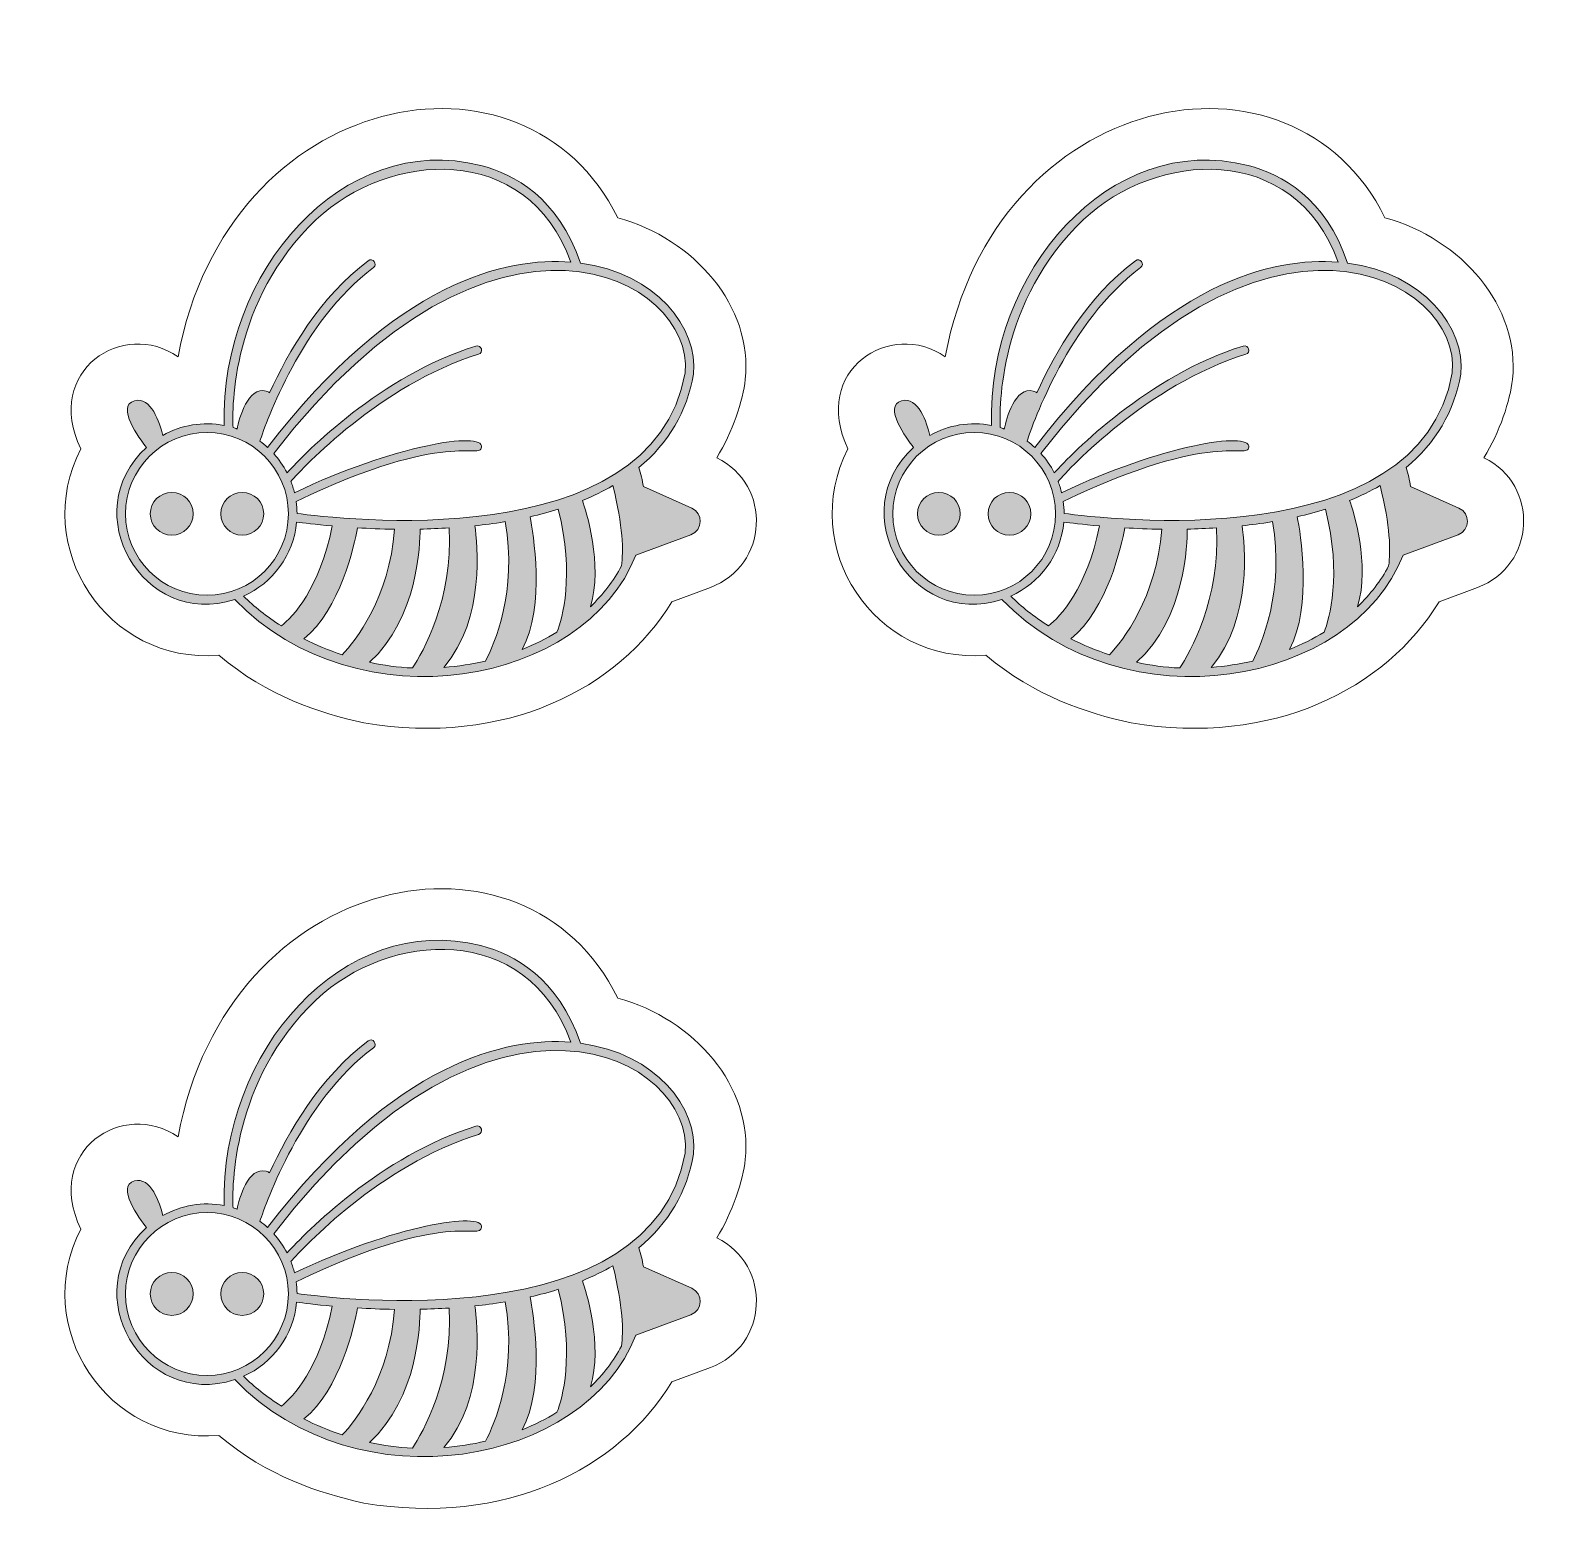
# Model space of a CAD drawing. Header units: inches. Extents: x 16.8 to 30.5, y -15.4 to -9.4.
# Drawn here: x 22.978 to 26.617, y -15.147 to -11.54 of the extents above; entities that cross this region are included whole.
import ezdxf

# ---------------------------------------------------------------- set-up
doc = ezdxf.new("R2010")
doc.units = ezdxf.units.IN
doc.header["$MEASUREMENT"] = 0
doc.layers.add('_U+0421_U+043B_U+043E_U+0439 1', color=7, linetype='Continuous')

msp = doc.modelspace()

# ---------------------------------------------------------------- hatches: boundary and pattern name
at = {"layer": '_U+0421_U+043B_U+043E_U+0439 1', "true_color": 0xffffff}
h = msp.add_hatch(color=7, dxfattribs=at)
h.dxf.hatch_style = 2
edge = h.paths.add_edge_path()
edge.add_spline(control_points=[(24.5723, -12.6918), (24.5723, -12.6918), (24.4559, -12.64), (24.4559, -12.64), (24.4535, -12.6245), (24.4498, -12.6092), (24.4451, -12.5942), (24.5162, -12.5354), (24.5608, -12.46), (24.577, -12.3689), (24.5885, -12.2586), (24.4874, -12.1257), (24.3042, -12.1015), (24.2506, -11.9441), (24.1443, -11.8866), (24.064, -11.8662), (23.7309, -11.7817), (23.4348, -12.1237), (23.4456, -12.4927), (23.3938, -12.4826), (23.3419, -12.4915), (23.2974, -12.5168), (23.2899, -12.4862), (23.2692, -12.4223), (23.229, -12.4333), (23.1836, -12.4458), (23.2413, -12.5244), (23.2579, -12.5456), (23.0873, -12.7013), (23.2492, -12.984), (23.4708, -12.9121), (23.7675, -13.219), (24.316, -13.1188), (24.4377, -12.805), (24.4377, -12.805), (24.5702, -12.7559), (24.5702, -12.7559), (24.5993, -12.7451), (24.6006, -12.7044), (24.5723, -12.6918)], knot_values=[0, 0, 0, 0, 0.013889, 0.013889, 0.013889, 0.027778, 0.027778, 0.027778, 0.041667, 0.041667, 0.041667, 0.055556, 0.055556, 0.055556, 0.069444, 0.069444, 0.069444, 0.083333, 0.083333, 0.083333, 0.097222, 0.097222, 0.097222, 0.111111, 0.111111, 0.111111, 0.125, 0.125, 0.125, 0.138889, 0.138889, 0.138889, 0.152778, 0.152778, 0.152778, 0.166667, 0.166667, 0.166667, 0.180556, 0.180556, 0.180556, 0.180556], degree=3, periodic=0)
edge.add_line((24.5723, -12.6918), (24.5723, -12.6918))
edge = h.paths.add_edge_path()
edge.add_spline(control_points=[(24.5564, -12.366), (24.4769, -12.812), (23.7109, -12.7172), (23.621, -12.7045), (23.6209, -12.6948), (23.62, -12.6854), (23.6188, -12.6761), (23.9874, -12.4988), (24.062, -12.5776), (24.0658, -12.5449), (24.0703, -12.5055), (23.853, -12.5409), (23.6148, -12.6549), (23.6125, -12.6455), (23.6096, -12.6363), (23.6062, -12.6274), (23.6347, -12.5954), (23.8199, -12.3953), (24.0585, -12.3212), (24.0717, -12.3171), (24.0656, -12.2972), (24.0524, -12.3013), (23.8225, -12.3727), (23.6413, -12.5582), (23.5969, -12.6067), (23.5882, -12.5898), (23.5774, -12.5743), (23.5648, -12.5604), (24.0956, -11.8706), (24.58, -12.1389), (24.5564, -12.366)], knot_values=[0, 0, 0, 0, 0.013889, 0.013889, 0.013889, 0.027778, 0.027778, 0.027778, 0.041667, 0.041667, 0.041667, 0.055556, 0.055556, 0.055556, 0.069444, 0.069444, 0.069444, 0.083333, 0.083333, 0.083333, 0.097222, 0.097222, 0.097222, 0.111111, 0.111111, 0.111111, 0.125, 0.125, 0.125, 0.138889, 0.138889, 0.138889, 0.138889], degree=3, periodic=0)
edge.add_line((24.5564, -12.366), (24.5564, -12.366))
edge = h.paths.add_edge_path()
edge.add_spline(control_points=[(24.2475, -12.9909), (24.2216, -13.0067), (24.1935, -13.0207), (24.1638, -13.0326), (24.2202, -12.9273), (24.19, -12.75), (24.1828, -12.7128), (24.2065, -12.7074), (24.2292, -12.7013), (24.2508, -12.6945), (24.2906, -12.855), (24.2602, -12.9583), (24.2475, -12.9909)], knot_values=[0, 0, 0, 0, 0.013889, 0.013889, 0.013889, 0.027778, 0.027778, 0.027778, 0.041667, 0.041667, 0.041667, 0.055556, 0.055556, 0.055556, 0.055556], degree=3, periodic=0)
edge.add_line((24.2475, -12.9909), (24.2475, -12.9909))
edge = h.paths.add_edge_path()
edge.add_spline(control_points=[(23.6373, -13.0067), (23.7252, -12.9366), (23.7592, -12.7807), (23.7669, -12.7395), (23.7943, -12.7411), (23.8241, -12.7423), (23.8559, -12.7427), (23.844, -12.9077), (23.761, -13.0122), (23.7302, -13.0455), (23.6975, -13.0346), (23.6663, -13.0215), (23.6373, -13.0067)], knot_values=[0, 0, 0, 0, 0.013889, 0.013889, 0.013889, 0.027778, 0.027778, 0.027778, 0.041667, 0.041667, 0.041667, 0.055556, 0.055556, 0.055556, 0.055556], degree=3, periodic=0)
edge.add_line((23.6373, -13.0067), (23.6373, -13.0067))
edge = h.paths.add_edge_path()
edge.add_spline(control_points=[(23.9176, -12.7425), (23.9406, -12.742), (23.9642, -12.741), (23.988, -12.7395), (23.9977, -12.9112), (23.9233, -13.0405), (23.8995, -13.0771), (23.864, -13.0756), (23.8292, -13.0709), (23.7956, -13.0635), (23.9132, -12.9569), (23.9178, -12.7761), (23.9176, -12.7425)], knot_values=[0, 0, 0, 0, 0.013889, 0.013889, 0.013889, 0.027778, 0.027778, 0.027778, 0.041667, 0.041667, 0.041667, 0.055556, 0.055556, 0.055556, 0.055556], degree=3, periodic=0)
edge.add_line((23.9176, -12.7425), (23.9176, -12.7425))
edge = h.paths.add_edge_path()
edge.add_spline(control_points=[(24.0497, -12.7344), (24.0735, -12.7319), (24.0928, -12.7295), (24.1228, -12.7245), (24.1529, -12.8921), (24.0957, -13.0214), (24.0755, -13.0604), (24.0432, -13.0679), (24.0096, -13.0732), (23.975, -13.0758), (24.0757, -12.9576), (24.0558, -12.776), (24.0497, -12.7344)], knot_values=[0, 0, 0, 0, 0.013889, 0.013889, 0.013889, 0.027778, 0.027778, 0.027778, 0.041667, 0.041667, 0.041667, 0.055556, 0.055556, 0.055556, 0.055556], degree=3, periodic=0)
edge.add_line((24.0497, -12.7344), (24.0497, -12.7344))
edge = h.paths.add_edge_path()
edge.add_spline(control_points=[(23.6674, -11.9967), (23.8407, -11.8325), (24.1747, -11.8064), (24.2812, -12.0991), (24.1268, -12.0867), (23.8599, -12.1438), (23.55, -12.5455), (23.5441, -12.5402), (23.5379, -12.5351), (23.5315, -12.5304), (23.5458, -12.4868), (23.6324, -12.2414), (23.8051, -12.1124), (23.8161, -12.1041), (23.8036, -12.0875), (23.7926, -12.0957), (23.6762, -12.1826), (23.599, -12.3172), (23.5549, -12.4139), (23.5527, -12.4123), (23.5499, -12.411), (23.5466, -12.4101), (23.5024, -12.398), (23.4818, -12.476), (23.4764, -12.5013), (23.4731, -12.5001), (23.47, -12.4989), (23.4667, -12.4979), (23.4646, -12.4527), (23.4621, -12.1912), (23.6674, -11.9967)], knot_values=[0, 0, 0, 0, 0.013889, 0.013889, 0.013889, 0.027778, 0.027778, 0.027778, 0.041667, 0.041667, 0.041667, 0.055556, 0.055556, 0.055556, 0.069444, 0.069444, 0.069444, 0.083333, 0.083333, 0.083333, 0.097222, 0.097222, 0.097222, 0.111111, 0.111111, 0.111111, 0.125, 0.125, 0.125, 0.138889, 0.138889, 0.138889, 0.138889], degree=3, periodic=0)
edge.add_line((23.6674, -11.9967), (23.6674, -11.9967))
edge = h.paths.add_edge_path()
edge.add_spline(control_points=[(23.2077, -12.7057), (23.2077, -12.5975), (23.2958, -12.5094), (23.404, -12.5094), (23.5122, -12.5094), (23.6002, -12.5975), (23.6002, -12.7057), (23.6002, -12.8139), (23.5122, -12.9019), (23.404, -12.9019), (23.2958, -12.9019), (23.2077, -12.8139), (23.2077, -12.7057)], knot_values=[0, 0, 0, 0, 0.013889, 0.013889, 0.013889, 0.027778, 0.027778, 0.027778, 0.041667, 0.041667, 0.041667, 0.055556, 0.055556, 0.055556, 0.055556], degree=3, periodic=0)
edge.add_line((23.2077, -12.7057), (23.2077, -12.7057))
edge = h.paths.add_edge_path()
edge.add_spline(control_points=[(23.492, -12.9039), (23.5622, -12.8726), (23.6128, -12.8052), (23.62, -12.7254), (23.6352, -12.7275), (23.6652, -12.7314), (23.7059, -12.735), (23.6752, -12.8872), (23.611, -12.9535), (23.5832, -12.9758), (23.5477, -12.9533), (23.517, -12.9287), (23.492, -12.9039)], knot_values=[0, 0, 0, 0, 0.013889, 0.013889, 0.013889, 0.027778, 0.027778, 0.027778, 0.041667, 0.041667, 0.041667, 0.055556, 0.055556, 0.055556, 0.055556], degree=3, periodic=0)
edge.add_line((23.492, -12.9039), (23.492, -12.9039))
edge = h.paths.add_edge_path()
edge.add_spline(control_points=[(24.328, -12.9294), (24.3592, -12.8277), (24.317, -12.6968), (24.3089, -12.6736), (24.3352, -12.6629), (24.3597, -12.6509), (24.3823, -12.6378), (24.4071, -12.7356), (24.4081, -12.7957), (24.403, -12.8312), (24.3844, -12.8668), (24.359, -12.8998), (24.328, -12.9294)], knot_values=[0, 0, 0, 0, 0.013889, 0.013889, 0.013889, 0.027778, 0.027778, 0.027778, 0.041667, 0.041667, 0.041667, 0.055556, 0.055556, 0.055556, 0.055556], degree=3, periodic=0)
edge.add_line((24.328, -12.9294), (24.328, -12.9294))
edge = h.paths.add_edge_path()
edge.add_spline(control_points=[(23.4891, -12.654), (23.5176, -12.654), (23.5407, -12.6771), (23.5407, -12.7057), (23.5407, -12.7342), (23.5176, -12.7573), (23.4891, -12.7573), (23.4605, -12.7573), (23.4374, -12.7342), (23.4374, -12.7057), (23.4374, -12.6771), (23.4605, -12.654), (23.4891, -12.654)], knot_values=[0, 0, 0, 0, 0.013889, 0.013889, 0.013889, 0.027778, 0.027778, 0.027778, 0.041667, 0.041667, 0.041667, 0.055556, 0.055556, 0.055556, 0.055556], degree=3, periodic=0)
edge.add_line((23.4891, -12.654), (23.4891, -12.654))
edge = h.paths.add_edge_path()
edge.add_spline(control_points=[(23.3189, -12.654), (23.3474, -12.654), (23.3705, -12.6771), (23.3705, -12.7057), (23.3705, -12.7342), (23.3474, -12.7573), (23.3189, -12.7573), (23.2903, -12.7573), (23.2672, -12.7342), (23.2672, -12.7057), (23.2672, -12.6771), (23.2903, -12.654), (23.3189, -12.654)], knot_values=[0, 0, 0, 0, 0.013889, 0.013889, 0.013889, 0.027778, 0.027778, 0.027778, 0.041667, 0.041667, 0.041667, 0.055556, 0.055556, 0.055556, 0.055556], degree=3, periodic=0)
edge.add_line((23.3189, -12.654), (23.3189, -12.654))
h = msp.add_hatch(color=7, dxfattribs=at)
h.dxf.hatch_style = 2
edge = h.paths.add_edge_path()
edge.add_spline(control_points=[(26.4216, -12.6918), (26.4216, -12.6918), (26.3052, -12.64), (26.3052, -12.64), (26.3028, -12.6245), (26.2991, -12.6092), (26.2944, -12.5942), (26.3655, -12.5354), (26.4101, -12.46), (26.4263, -12.3689), (26.4378, -12.2586), (26.3367, -12.1257), (26.1535, -12.1015), (26.0999, -11.9441), (25.9936, -11.8866), (25.9133, -11.8662), (25.5802, -11.7817), (25.2841, -12.1237), (25.2949, -12.4927), (25.2431, -12.4826), (25.1912, -12.4915), (25.1467, -12.5168), (25.1392, -12.4862), (25.1185, -12.4223), (25.0783, -12.4333), (25.0329, -12.4458), (25.0906, -12.5244), (25.1072, -12.5456), (24.9366, -12.7013), (25.0985, -12.984), (25.3201, -12.9121), (25.6168, -13.219), (26.1653, -13.1188), (26.287, -12.805), (26.287, -12.805), (26.4195, -12.7559), (26.4195, -12.7559), (26.4486, -12.7451), (26.4499, -12.7044), (26.4216, -12.6918)], knot_values=[0, 0, 0, 0, 0.013889, 0.013889, 0.013889, 0.027778, 0.027778, 0.027778, 0.041667, 0.041667, 0.041667, 0.055556, 0.055556, 0.055556, 0.069444, 0.069444, 0.069444, 0.083333, 0.083333, 0.083333, 0.097222, 0.097222, 0.097222, 0.111111, 0.111111, 0.111111, 0.125, 0.125, 0.125, 0.138889, 0.138889, 0.138889, 0.152778, 0.152778, 0.152778, 0.166667, 0.166667, 0.166667, 0.180556, 0.180556, 0.180556, 0.180556], degree=3, periodic=0)
edge.add_line((26.4216, -12.6918), (26.4216, -12.6918))
edge = h.paths.add_edge_path()
edge.add_spline(control_points=[(26.4057, -12.366), (26.3262, -12.812), (25.5602, -12.7172), (25.4703, -12.7045), (25.4702, -12.6948), (25.4693, -12.6854), (25.4681, -12.6761), (25.8367, -12.4988), (25.9113, -12.5776), (25.9151, -12.5449), (25.9196, -12.5055), (25.7023, -12.5409), (25.4641, -12.6549), (25.4618, -12.6455), (25.4589, -12.6363), (25.4555, -12.6274), (25.484, -12.5954), (25.6692, -12.3953), (25.9078, -12.3212), (25.921, -12.3171), (25.9149, -12.2972), (25.9017, -12.3013), (25.6718, -12.3727), (25.4906, -12.5582), (25.4462, -12.6067), (25.4375, -12.5898), (25.4267, -12.5743), (25.4141, -12.5604), (25.9449, -11.8706), (26.4293, -12.1389), (26.4057, -12.366)], knot_values=[0, 0, 0, 0, 0.013889, 0.013889, 0.013889, 0.027778, 0.027778, 0.027778, 0.041667, 0.041667, 0.041667, 0.055556, 0.055556, 0.055556, 0.069444, 0.069444, 0.069444, 0.083333, 0.083333, 0.083333, 0.097222, 0.097222, 0.097222, 0.111111, 0.111111, 0.111111, 0.125, 0.125, 0.125, 0.138889, 0.138889, 0.138889, 0.138889], degree=3, periodic=0)
edge.add_line((26.4057, -12.366), (26.4057, -12.366))
edge = h.paths.add_edge_path()
edge.add_spline(control_points=[(26.0968, -12.9909), (26.0709, -13.0067), (26.0428, -13.0207), (26.0131, -13.0326), (26.0695, -12.9273), (26.0393, -12.75), (26.0321, -12.7128), (26.0558, -12.7074), (26.0785, -12.7013), (26.1001, -12.6945), (26.1399, -12.855), (26.1095, -12.9583), (26.0968, -12.9909)], knot_values=[0, 0, 0, 0, 0.013889, 0.013889, 0.013889, 0.027778, 0.027778, 0.027778, 0.041667, 0.041667, 0.041667, 0.055556, 0.055556, 0.055556, 0.055556], degree=3, periodic=0)
edge.add_line((26.0968, -12.9909), (26.0968, -12.9909))
edge = h.paths.add_edge_path()
edge.add_spline(control_points=[(25.4866, -13.0067), (25.5745, -12.9366), (25.6085, -12.7807), (25.6162, -12.7395), (25.6436, -12.7411), (25.6734, -12.7423), (25.7052, -12.7427), (25.6933, -12.9077), (25.6103, -13.0122), (25.5795, -13.0455), (25.5468, -13.0346), (25.5156, -13.0215), (25.4866, -13.0067)], knot_values=[0, 0, 0, 0, 0.013889, 0.013889, 0.013889, 0.027778, 0.027778, 0.027778, 0.041667, 0.041667, 0.041667, 0.055556, 0.055556, 0.055556, 0.055556], degree=3, periodic=0)
edge.add_line((25.4866, -13.0067), (25.4866, -13.0067))
edge = h.paths.add_edge_path()
edge.add_spline(control_points=[(25.7669, -12.7425), (25.7899, -12.742), (25.8135, -12.741), (25.8373, -12.7395), (25.847, -12.9112), (25.7726, -13.0405), (25.7488, -13.0771), (25.7133, -13.0756), (25.6785, -13.0709), (25.6449, -13.0635), (25.7625, -12.9569), (25.7671, -12.7761), (25.7669, -12.7425)], knot_values=[0, 0, 0, 0, 0.013889, 0.013889, 0.013889, 0.027778, 0.027778, 0.027778, 0.041667, 0.041667, 0.041667, 0.055556, 0.055556, 0.055556, 0.055556], degree=3, periodic=0)
edge.add_line((25.7669, -12.7425), (25.7669, -12.7425))
edge = h.paths.add_edge_path()
edge.add_spline(control_points=[(25.899, -12.7344), (25.9228, -12.7319), (25.9421, -12.7295), (25.9721, -12.7245), (26.0022, -12.8921), (25.945, -13.0214), (25.9248, -13.0604), (25.8925, -13.0679), (25.8589, -13.0732), (25.8243, -13.0758), (25.925, -12.9576), (25.9051, -12.776), (25.899, -12.7344)], knot_values=[0, 0, 0, 0, 0.013889, 0.013889, 0.013889, 0.027778, 0.027778, 0.027778, 0.041667, 0.041667, 0.041667, 0.055556, 0.055556, 0.055556, 0.055556], degree=3, periodic=0)
edge.add_line((25.899, -12.7344), (25.899, -12.7344))
edge = h.paths.add_edge_path()
edge.add_spline(control_points=[(25.5167, -11.9967), (25.69, -11.8325), (26.024, -11.8064), (26.1305, -12.0991), (25.9761, -12.0867), (25.7092, -12.1438), (25.3993, -12.5455), (25.3934, -12.5402), (25.3872, -12.5351), (25.3808, -12.5304), (25.3951, -12.4868), (25.4817, -12.2414), (25.6543, -12.1124), (25.6654, -12.1041), (25.6529, -12.0875), (25.6419, -12.0957), (25.5255, -12.1826), (25.4483, -12.3172), (25.4042, -12.4139), (25.402, -12.4123), (25.3992, -12.411), (25.3958, -12.4101), (25.3517, -12.398), (25.3311, -12.476), (25.3257, -12.5013), (25.3224, -12.5001), (25.3193, -12.4989), (25.316, -12.4979), (25.3139, -12.4527), (25.3114, -12.1912), (25.5167, -11.9967)], knot_values=[0, 0, 0, 0, 0.013889, 0.013889, 0.013889, 0.027778, 0.027778, 0.027778, 0.041667, 0.041667, 0.041667, 0.055556, 0.055556, 0.055556, 0.069444, 0.069444, 0.069444, 0.083333, 0.083333, 0.083333, 0.097222, 0.097222, 0.097222, 0.111111, 0.111111, 0.111111, 0.125, 0.125, 0.125, 0.138889, 0.138889, 0.138889, 0.138889], degree=3, periodic=0)
edge.add_line((25.5167, -11.9967), (25.5167, -11.9967))
edge = h.paths.add_edge_path()
edge.add_spline(control_points=[(25.057, -12.7057), (25.057, -12.5975), (25.1451, -12.5094), (25.2533, -12.5094), (25.3615, -12.5094), (25.4495, -12.5975), (25.4495, -12.7057), (25.4495, -12.8139), (25.3615, -12.9019), (25.2533, -12.9019), (25.1451, -12.9019), (25.057, -12.8139), (25.057, -12.7057)], knot_values=[0, 0, 0, 0, 0.013889, 0.013889, 0.013889, 0.027778, 0.027778, 0.027778, 0.041667, 0.041667, 0.041667, 0.055556, 0.055556, 0.055556, 0.055556], degree=3, periodic=0)
edge.add_line((25.057, -12.7057), (25.057, -12.7057))
edge = h.paths.add_edge_path()
edge.add_spline(control_points=[(25.3413, -12.9039), (25.4115, -12.8726), (25.4621, -12.8052), (25.4693, -12.7254), (25.4845, -12.7275), (25.5145, -12.7314), (25.5552, -12.735), (25.5245, -12.8872), (25.4603, -12.9535), (25.4325, -12.9758), (25.397, -12.9533), (25.3663, -12.9287), (25.3413, -12.9039)], knot_values=[0, 0, 0, 0, 0.013889, 0.013889, 0.013889, 0.027778, 0.027778, 0.027778, 0.041667, 0.041667, 0.041667, 0.055556, 0.055556, 0.055556, 0.055556], degree=3, periodic=0)
edge.add_line((25.3413, -12.9039), (25.3413, -12.9039))
edge = h.paths.add_edge_path()
edge.add_spline(control_points=[(26.1773, -12.9294), (26.2085, -12.8277), (26.1663, -12.6968), (26.1582, -12.6736), (26.1845, -12.6629), (26.209, -12.6509), (26.2316, -12.6378), (26.2563, -12.7356), (26.2574, -12.7957), (26.2523, -12.8312), (26.2337, -12.8668), (26.2083, -12.8998), (26.1773, -12.9294)], knot_values=[0, 0, 0, 0, 0.013889, 0.013889, 0.013889, 0.027778, 0.027778, 0.027778, 0.041667, 0.041667, 0.041667, 0.055556, 0.055556, 0.055556, 0.055556], degree=3, periodic=0)
edge.add_line((26.1773, -12.9294), (26.1773, -12.9294))
edge = h.paths.add_edge_path()
edge.add_spline(control_points=[(25.3383, -12.654), (25.3669, -12.654), (25.39, -12.6771), (25.39, -12.7057), (25.39, -12.7342), (25.3669, -12.7573), (25.3383, -12.7573), (25.3098, -12.7573), (25.2867, -12.7342), (25.2867, -12.7057), (25.2867, -12.6771), (25.3098, -12.654), (25.3383, -12.654)], knot_values=[0, 0, 0, 0, 0.013889, 0.013889, 0.013889, 0.027778, 0.027778, 0.027778, 0.041667, 0.041667, 0.041667, 0.055556, 0.055556, 0.055556, 0.055556], degree=3, periodic=0)
edge.add_line((25.3383, -12.654), (25.3383, -12.654))
edge = h.paths.add_edge_path()
edge.add_spline(control_points=[(25.1682, -12.654), (25.1967, -12.654), (25.2198, -12.6771), (25.2198, -12.7057), (25.2198, -12.7342), (25.1967, -12.7573), (25.1682, -12.7573), (25.1396, -12.7573), (25.1165, -12.7342), (25.1165, -12.7057), (25.1165, -12.6771), (25.1396, -12.654), (25.1682, -12.654)], knot_values=[0, 0, 0, 0, 0.013889, 0.013889, 0.013889, 0.027778, 0.027778, 0.027778, 0.041667, 0.041667, 0.041667, 0.055556, 0.055556, 0.055556, 0.055556], degree=3, periodic=0)
edge.add_line((25.1682, -12.654), (25.1682, -12.654))
h = msp.add_hatch(color=7, dxfattribs=at)
h.dxf.hatch_style = 2
edge = h.paths.add_edge_path()
edge.add_spline(control_points=[(24.5723, -14.5718), (24.5723, -14.5718), (24.4559, -14.5199), (24.4559, -14.5199), (24.4535, -14.5045), (24.4498, -14.4892), (24.4451, -14.4741), (24.5162, -14.4154), (24.5608, -14.34), (24.577, -14.2489), (24.5885, -14.1385), (24.4874, -14.0057), (24.3042, -13.9815), (24.2506, -13.8241), (24.1443, -13.7665), (24.064, -13.7462), (23.7309, -13.6617), (23.4348, -14.0036), (23.4456, -14.3727), (23.3938, -14.3625), (23.3419, -14.3715), (23.2974, -14.3968), (23.2899, -14.3662), (23.2692, -14.3022), (23.229, -14.3133), (23.1836, -14.3258), (23.2413, -14.4043), (23.2579, -14.4255), (23.0873, -14.5813), (23.2492, -14.864), (23.4708, -14.7921), (23.7675, -15.0989), (24.316, -14.9987), (24.4377, -14.685), (24.4377, -14.685), (24.5702, -14.6359), (24.5702, -14.6359), (24.5993, -14.6251), (24.6006, -14.5844), (24.5723, -14.5718)], knot_values=[0, 0, 0, 0, 0.013889, 0.013889, 0.013889, 0.027778, 0.027778, 0.027778, 0.041667, 0.041667, 0.041667, 0.055556, 0.055556, 0.055556, 0.069444, 0.069444, 0.069444, 0.083333, 0.083333, 0.083333, 0.097222, 0.097222, 0.097222, 0.111111, 0.111111, 0.111111, 0.125, 0.125, 0.125, 0.138889, 0.138889, 0.138889, 0.152778, 0.152778, 0.152778, 0.166667, 0.166667, 0.166667, 0.180556, 0.180556, 0.180556, 0.180556], degree=3, periodic=0)
edge.add_line((24.5723, -14.5718), (24.5723, -14.5718))
edge = h.paths.add_edge_path()
edge.add_spline(control_points=[(24.5564, -14.246), (24.4769, -14.6919), (23.7109, -14.5972), (23.621, -14.5844), (23.6209, -14.5748), (23.62, -14.5654), (23.6188, -14.556), (23.9874, -14.3788), (24.062, -14.4575), (24.0658, -14.4249), (24.0703, -14.3855), (23.853, -14.4209), (23.6148, -14.5348), (23.6125, -14.5254), (23.6096, -14.5163), (23.6062, -14.5074), (23.6347, -14.4754), (23.8199, -14.2752), (24.0585, -14.2011), (24.0717, -14.197), (24.0656, -14.1772), (24.0524, -14.1812), (23.8225, -14.2526), (23.6413, -14.4382), (23.5969, -14.4866), (23.5882, -14.4698), (23.5774, -14.4543), (23.5648, -14.4404), (24.0956, -13.7505), (24.58, -14.0189), (24.5564, -14.246)], knot_values=[0, 0, 0, 0, 0.013889, 0.013889, 0.013889, 0.027778, 0.027778, 0.027778, 0.041667, 0.041667, 0.041667, 0.055556, 0.055556, 0.055556, 0.069444, 0.069444, 0.069444, 0.083333, 0.083333, 0.083333, 0.097222, 0.097222, 0.097222, 0.111111, 0.111111, 0.111111, 0.125, 0.125, 0.125, 0.138889, 0.138889, 0.138889, 0.138889], degree=3, periodic=0)
edge.add_line((24.5564, -14.246), (24.5564, -14.246))
edge = h.paths.add_edge_path()
edge.add_spline(control_points=[(24.2475, -14.8708), (24.2216, -14.8867), (24.1935, -14.9007), (24.1638, -14.9126), (24.2202, -14.8073), (24.19, -14.6299), (24.1828, -14.5927), (24.2065, -14.5873), (24.2292, -14.5812), (24.2508, -14.5744), (24.2906, -14.7349), (24.2602, -14.8383), (24.2475, -14.8708)], knot_values=[0, 0, 0, 0, 0.013889, 0.013889, 0.013889, 0.027778, 0.027778, 0.027778, 0.041667, 0.041667, 0.041667, 0.055556, 0.055556, 0.055556, 0.055556], degree=3, periodic=0)
edge.add_line((24.2475, -14.8708), (24.2475, -14.8708))
edge = h.paths.add_edge_path()
edge.add_spline(control_points=[(23.6373, -14.8866), (23.7252, -14.8166), (23.7592, -14.6606), (23.7669, -14.6194), (23.7943, -14.621), (23.8241, -14.6222), (23.8559, -14.6227), (23.844, -14.7877), (23.761, -14.8921), (23.7302, -14.9254), (23.6975, -14.9145), (23.6663, -14.9014), (23.6373, -14.8866)], knot_values=[0, 0, 0, 0, 0.013889, 0.013889, 0.013889, 0.027778, 0.027778, 0.027778, 0.041667, 0.041667, 0.041667, 0.055556, 0.055556, 0.055556, 0.055556], degree=3, periodic=0)
edge.add_line((23.6373, -14.8866), (23.6373, -14.8866))
edge = h.paths.add_edge_path()
edge.add_spline(control_points=[(23.9176, -14.6225), (23.9406, -14.622), (23.9642, -14.621), (23.988, -14.6195), (23.9977, -14.7911), (23.9233, -14.9205), (23.8995, -14.957), (23.864, -14.9555), (23.8292, -14.9509), (23.7956, -14.9435), (23.9132, -14.8368), (23.9178, -14.6561), (23.9176, -14.6225)], knot_values=[0, 0, 0, 0, 0.013889, 0.013889, 0.013889, 0.027778, 0.027778, 0.027778, 0.041667, 0.041667, 0.041667, 0.055556, 0.055556, 0.055556, 0.055556], degree=3, periodic=0)
edge.add_line((23.9176, -14.6225), (23.9176, -14.6225))
edge = h.paths.add_edge_path()
edge.add_spline(control_points=[(24.0497, -14.6144), (24.0735, -14.6118), (24.0928, -14.6095), (24.1228, -14.6045), (24.1529, -14.7721), (24.0957, -14.9013), (24.0755, -14.9403), (24.0432, -14.9479), (24.0096, -14.9531), (23.975, -14.9557), (24.0757, -14.8375), (24.0558, -14.656), (24.0497, -14.6144)], knot_values=[0, 0, 0, 0, 0.013889, 0.013889, 0.013889, 0.027778, 0.027778, 0.027778, 0.041667, 0.041667, 0.041667, 0.055556, 0.055556, 0.055556, 0.055556], degree=3, periodic=0)
edge.add_line((24.0497, -14.6144), (24.0497, -14.6144))
edge = h.paths.add_edge_path()
edge.add_spline(control_points=[(23.6674, -13.8766), (23.8407, -13.7125), (24.1747, -13.6863), (24.2812, -13.979), (24.1268, -13.9666), (23.8599, -14.0238), (23.55, -14.4255), (23.5441, -14.4201), (23.5379, -14.4151), (23.5315, -14.4104), (23.5458, -14.3668), (23.6324, -14.1213), (23.8051, -13.9923), (23.8161, -13.9841), (23.8036, -13.9674), (23.7926, -13.9756), (23.6762, -14.0626), (23.599, -14.1972), (23.5549, -14.2938), (23.5527, -14.2922), (23.5499, -14.291), (23.5466, -14.29), (23.5024, -14.2779), (23.4818, -14.356), (23.4764, -14.3812), (23.4731, -14.3801), (23.47, -14.3789), (23.4667, -14.3779), (23.4646, -14.3326), (23.4621, -14.0712), (23.6674, -13.8766)], knot_values=[0, 0, 0, 0, 0.013889, 0.013889, 0.013889, 0.027778, 0.027778, 0.027778, 0.041667, 0.041667, 0.041667, 0.055556, 0.055556, 0.055556, 0.069444, 0.069444, 0.069444, 0.083333, 0.083333, 0.083333, 0.097222, 0.097222, 0.097222, 0.111111, 0.111111, 0.111111, 0.125, 0.125, 0.125, 0.138889, 0.138889, 0.138889, 0.138889], degree=3, periodic=0)
edge.add_line((23.6674, -13.8766), (23.6674, -13.8766))
edge = h.paths.add_edge_path()
edge.add_spline(control_points=[(23.2077, -14.5856), (23.2077, -14.4774), (23.2958, -14.3894), (23.404, -14.3894), (23.5122, -14.3894), (23.6002, -14.4774), (23.6002, -14.5856), (23.6002, -14.6938), (23.5122, -14.7819), (23.404, -14.7819), (23.2958, -14.7819), (23.2077, -14.6938), (23.2077, -14.5856)], knot_values=[0, 0, 0, 0, 0.013889, 0.013889, 0.013889, 0.027778, 0.027778, 0.027778, 0.041667, 0.041667, 0.041667, 0.055556, 0.055556, 0.055556, 0.055556], degree=3, periodic=0)
edge.add_line((23.2077, -14.5856), (23.2077, -14.5856))
edge = h.paths.add_edge_path()
edge.add_spline(control_points=[(23.492, -14.7839), (23.5622, -14.7526), (23.6128, -14.6852), (23.62, -14.6053), (23.6352, -14.6075), (23.6652, -14.6114), (23.7059, -14.615), (23.6752, -14.7672), (23.611, -14.8334), (23.5832, -14.8558), (23.5477, -14.8332), (23.517, -14.8087), (23.492, -14.7839)], knot_values=[0, 0, 0, 0, 0.013889, 0.013889, 0.013889, 0.027778, 0.027778, 0.027778, 0.041667, 0.041667, 0.041667, 0.055556, 0.055556, 0.055556, 0.055556], degree=3, periodic=0)
edge.add_line((23.492, -14.7839), (23.492, -14.7839))
edge = h.paths.add_edge_path()
edge.add_spline(control_points=[(24.328, -14.8093), (24.3592, -14.7077), (24.317, -14.5768), (24.3089, -14.5536), (24.3352, -14.5428), (24.3597, -14.5309), (24.3823, -14.5177), (24.4071, -14.6155), (24.4081, -14.6756), (24.403, -14.7112), (24.3844, -14.7468), (24.359, -14.7798), (24.328, -14.8093)], knot_values=[0, 0, 0, 0, 0.013889, 0.013889, 0.013889, 0.027778, 0.027778, 0.027778, 0.041667, 0.041667, 0.041667, 0.055556, 0.055556, 0.055556, 0.055556], degree=3, periodic=0)
edge.add_line((24.328, -14.8093), (24.328, -14.8093))
edge = h.paths.add_edge_path()
edge.add_spline(control_points=[(23.4891, -14.534), (23.5176, -14.534), (23.5407, -14.5571), (23.5407, -14.5856), (23.5407, -14.6142), (23.5176, -14.6373), (23.4891, -14.6373), (23.4605, -14.6373), (23.4374, -14.6142), (23.4374, -14.5856), (23.4374, -14.5571), (23.4605, -14.534), (23.4891, -14.534)], knot_values=[0, 0, 0, 0, 0.013889, 0.013889, 0.013889, 0.027778, 0.027778, 0.027778, 0.041667, 0.041667, 0.041667, 0.055556, 0.055556, 0.055556, 0.055556], degree=3, periodic=0)
edge.add_line((23.4891, -14.534), (23.4891, -14.534))
edge = h.paths.add_edge_path()
edge.add_spline(control_points=[(23.3189, -14.534), (23.3474, -14.534), (23.3705, -14.5571), (23.3705, -14.5856), (23.3705, -14.6142), (23.3474, -14.6373), (23.3189, -14.6373), (23.2903, -14.6373), (23.2672, -14.6142), (23.2672, -14.5856), (23.2672, -14.5571), (23.2903, -14.534), (23.3189, -14.534)], knot_values=[0, 0, 0, 0, 0.013889, 0.013889, 0.013889, 0.027778, 0.027778, 0.027778, 0.041667, 0.041667, 0.041667, 0.055556, 0.055556, 0.055556, 0.055556], degree=3, periodic=0)
edge.add_line((23.3189, -14.534), (23.3189, -14.534))

# ---------------------------------------------------------------- linework, layer by layer
at = {"layer": '_U+0421_U+043B_U+043E_U+0439 1', "color": 1, "lineweight": 9, "true_color": 0xff0000}
for points in [[(24.6327, -12.5706), (24.6707, -12.5092), (24.6962, -12.4317), (24.7015, -12.3819), (24.7199, -12.2056), (24.5789, -12.0431), (24.3942, -11.9924), (24.1717, -11.5403), (23.4529, -11.6822), (23.3344, -12.3273), (23.2028, -12.2356), (23.0095, -12.3597), (23.0997, -12.5492), (22.9778, -12.7853), (23.1629, -13.0687), (23.4322, -13.0466), (23.5522, -13.1462), (23.6717, -13.1845), (23.782, -13.2095), (24.1229, -13.2667), (24.3967, -13.128), (24.5246, -12.9174), (24.5246, -12.9174), (24.6173, -12.883), (24.6173, -12.883), (24.7575, -12.8311), (24.7674, -12.6361), (24.6327, -12.5706)], [(26.482, -12.5706), (26.52, -12.5092), (26.5455, -12.4317), (26.5508, -12.3819), (26.5692, -12.2056), (26.4282, -12.0431), (26.2435, -11.9924), (26.021, -11.5403), (25.3022, -11.6822), (25.1837, -12.3273), (25.0521, -12.2356), (24.8588, -12.3597), (24.949, -12.5492), (24.8271, -12.7853), (25.0122, -13.0687), (25.2815, -13.0466), (25.4015, -13.1462), (25.521, -13.1845), (25.6313, -13.2095), (25.9722, -13.2667), (26.246, -13.128), (26.3739, -12.9174), (26.3739, -12.9174), (26.4666, -12.883), (26.4666, -12.883), (26.6068, -12.8311), (26.6167, -12.6361), (26.482, -12.5706)], [(24.6327, -14.4505), (24.6707, -14.3892), (24.6962, -14.3117), (24.7015, -14.2618), (24.7199, -14.0855), (24.5789, -13.923), (24.3942, -13.8724), (24.1717, -13.4202), (23.4529, -13.5622), (23.3344, -14.2072), (23.2028, -14.1156), (23.0095, -14.2397), (23.0997, -14.4292), (22.9778, -14.6653), (23.1629, -14.9487), (23.4322, -14.9266), (23.5522, -15.0261), (23.6717, -15.0645), (23.782, -15.0895), (24.1229, -15.1467), (24.3967, -15.008), (24.5246, -14.7973), (24.5246, -14.7973), (24.6173, -14.763), (24.6173, -14.763), (24.7575, -14.711), (24.7674, -14.5161), (24.6327, -14.4505)]]:
    msp.add_open_spline(points, degree=3, knots=[0, 0, 0, 0, 1, 1, 1, 2, 2, 2, 3, 3, 3, 4, 4, 4, 5, 5, 5, 6, 6, 6, 7, 7, 7, 8, 8, 8, 9, 9, 9, 9], dxfattribs=at)
at = {"layer": '_U+0421_U+043B_U+043E_U+0439 1', "lineweight": 0}
for points, knots in [([(24.5723, -12.6918), (24.5723, -12.6918), (24.4559, -12.64), (24.4559, -12.64), (24.4535, -12.6245), (24.4498, -12.6092), (24.4451, -12.5942), (24.5162, -12.5354), (24.5608, -12.46), (24.577, -12.3689), (24.5885, -12.2586), (24.4874, -12.1257), (24.3042, -12.1015), (24.2506, -11.9441), (24.1443, -11.8866), (24.064, -11.8662), (23.7309, -11.7817), (23.4348, -12.1237), (23.4456, -12.4927), (23.3938, -12.4826), (23.3419, -12.4915), (23.2974, -12.5168), (23.2899, -12.4862), (23.2692, -12.4223), (23.229, -12.4333), (23.1836, -12.4458), (23.2413, -12.5244), (23.2579, -12.5456), (23.0873, -12.7013), (23.2492, -12.984), (23.4708, -12.9121), (23.7675, -13.219), (24.316, -13.1188), (24.4377, -12.805), (24.4377, -12.805), (24.5702, -12.7559), (24.5702, -12.7559), (24.5993, -12.7451), (24.6006, -12.7044), (24.5723, -12.6918)], [0, 0, 0, 0, 1, 1, 1, 2, 2, 2, 3, 3, 3, 4, 4, 4, 5, 5, 5, 6, 6, 6, 7, 7, 7, 8, 8, 8, 9, 9, 9, 10, 10, 10, 11, 11, 11, 12, 12, 12, 13, 13, 13, 13]), ([(26.4216, -12.6918), (26.4216, -12.6918), (26.3052, -12.64), (26.3052, -12.64), (26.3028, -12.6245), (26.2991, -12.6092), (26.2944, -12.5942), (26.3655, -12.5354), (26.4101, -12.46), (26.4263, -12.3689), (26.4378, -12.2586), (26.3367, -12.1257), (26.1535, -12.1015), (26.0999, -11.9441), (25.9936, -11.8866), (25.9133, -11.8662), (25.5802, -11.7817), (25.2841, -12.1237), (25.2949, -12.4927), (25.2431, -12.4826), (25.1912, -12.4915), (25.1467, -12.5168), (25.1392, -12.4862), (25.1185, -12.4223), (25.0783, -12.4333), (25.0329, -12.4458), (25.0906, -12.5244), (25.1072, -12.5456), (24.9366, -12.7013), (25.0985, -12.984), (25.3201, -12.9121), (25.6168, -13.219), (26.1653, -13.1188), (26.287, -12.805), (26.287, -12.805), (26.4195, -12.7559), (26.4195, -12.7559), (26.4486, -12.7451), (26.4499, -12.7044), (26.4216, -12.6918)], [0, 0, 0, 0, 1, 1, 1, 2, 2, 2, 3, 3, 3, 4, 4, 4, 5, 5, 5, 6, 6, 6, 7, 7, 7, 8, 8, 8, 9, 9, 9, 10, 10, 10, 11, 11, 11, 12, 12, 12, 13, 13, 13, 13]), ([(23.6674, -11.9967), (23.8407, -11.8325), (24.1747, -11.8064), (24.2812, -12.0991), (24.1268, -12.0867), (23.8599, -12.1438), (23.55, -12.5455), (23.5441, -12.5402), (23.5379, -12.5351), (23.5315, -12.5304), (23.5458, -12.4868), (23.6324, -12.2414), (23.8051, -12.1124), (23.8161, -12.1041), (23.8036, -12.0875), (23.7926, -12.0957), (23.6762, -12.1826), (23.599, -12.3172), (23.5549, -12.4139), (23.5527, -12.4123), (23.5499, -12.411), (23.5466, -12.4101), (23.5024, -12.398), (23.4818, -12.476), (23.4764, -12.5013), (23.4731, -12.5001), (23.47, -12.4989), (23.4667, -12.4979), (23.4646, -12.4527), (23.4621, -12.1912), (23.6674, -11.9967)], [0, 0, 0, 0, 1, 1, 1, 2, 2, 2, 3, 3, 3, 4, 4, 4, 5, 5, 5, 6, 6, 6, 7, 7, 7, 8, 8, 8, 9, 9, 9, 10, 10, 10, 10]), ([(25.5167, -11.9967), (25.69, -11.8325), (26.024, -11.8064), (26.1305, -12.0991), (25.9761, -12.0867), (25.7092, -12.1438), (25.3993, -12.5455), (25.3934, -12.5402), (25.3872, -12.5351), (25.3808, -12.5304), (25.3951, -12.4868), (25.4817, -12.2414), (25.6543, -12.1124), (25.6654, -12.1041), (25.6529, -12.0875), (25.6419, -12.0957), (25.5255, -12.1826), (25.4483, -12.3172), (25.4042, -12.4139), (25.402, -12.4123), (25.3992, -12.411), (25.3958, -12.4101), (25.3517, -12.398), (25.3311, -12.476), (25.3257, -12.5013), (25.3224, -12.5001), (25.3193, -12.4989), (25.316, -12.4979), (25.3139, -12.4527), (25.3114, -12.1912), (25.5167, -11.9967)], [0, 0, 0, 0, 1, 1, 1, 2, 2, 2, 3, 3, 3, 4, 4, 4, 5, 5, 5, 6, 6, 6, 7, 7, 7, 8, 8, 8, 9, 9, 9, 10, 10, 10, 10]), ([(24.5564, -12.366), (24.4769, -12.812), (23.7109, -12.7172), (23.621, -12.7045), (23.6209, -12.6948), (23.62, -12.6854), (23.6188, -12.6761), (23.9874, -12.4988), (24.062, -12.5776), (24.0658, -12.5449), (24.0703, -12.5055), (23.853, -12.5409), (23.6148, -12.6549), (23.6125, -12.6455), (23.6096, -12.6363), (23.6062, -12.6274), (23.6347, -12.5954), (23.8199, -12.3953), (24.0585, -12.3212), (24.0717, -12.3171), (24.0656, -12.2972), (24.0524, -12.3013), (23.8225, -12.3727), (23.6413, -12.5582), (23.5969, -12.6067), (23.5882, -12.5898), (23.5774, -12.5743), (23.5648, -12.5604), (24.0956, -11.8706), (24.58, -12.1389), (24.5564, -12.366)], [0, 0, 0, 0, 1, 1, 1, 2, 2, 2, 3, 3, 3, 4, 4, 4, 5, 5, 5, 6, 6, 6, 7, 7, 7, 8, 8, 8, 9, 9, 9, 10, 10, 10, 10]), ([(26.4057, -12.366), (26.3262, -12.812), (25.5602, -12.7172), (25.4703, -12.7045), (25.4702, -12.6948), (25.4693, -12.6854), (25.4681, -12.6761), (25.8367, -12.4988), (25.9113, -12.5776), (25.9151, -12.5449), (25.9196, -12.5055), (25.7023, -12.5409), (25.4641, -12.6549), (25.4618, -12.6455), (25.4589, -12.6363), (25.4555, -12.6274), (25.484, -12.5954), (25.6692, -12.3953), (25.9078, -12.3212), (25.921, -12.3171), (25.9149, -12.2972), (25.9017, -12.3013), (25.6718, -12.3727), (25.4906, -12.5582), (25.4462, -12.6067), (25.4375, -12.5898), (25.4267, -12.5743), (25.4141, -12.5604), (25.9449, -11.8706), (26.4293, -12.1389), (26.4057, -12.366)], [0, 0, 0, 0, 1, 1, 1, 2, 2, 2, 3, 3, 3, 4, 4, 4, 5, 5, 5, 6, 6, 6, 7, 7, 7, 8, 8, 8, 9, 9, 9, 10, 10, 10, 10]), ([(23.2077, -12.7057), (23.2077, -12.5975), (23.2958, -12.5094), (23.404, -12.5094), (23.5122, -12.5094), (23.6002, -12.5975), (23.6002, -12.7057), (23.6002, -12.8139), (23.5122, -12.9019), (23.404, -12.9019), (23.2958, -12.9019), (23.2077, -12.8139), (23.2077, -12.7057)], [0, 0, 0, 0, 1, 1, 1, 2, 2, 2, 3, 3, 3, 4, 4, 4, 4]), ([(25.057, -12.7057), (25.057, -12.5975), (25.1451, -12.5094), (25.2533, -12.5094), (25.3615, -12.5094), (25.4495, -12.5975), (25.4495, -12.7057), (25.4495, -12.8139), (25.3615, -12.9019), (25.2533, -12.9019), (25.1451, -12.9019), (25.057, -12.8139), (25.057, -12.7057)], [0, 0, 0, 0, 1, 1, 1, 2, 2, 2, 3, 3, 3, 4, 4, 4, 4]), ([(23.3189, -12.654), (23.3474, -12.654), (23.3705, -12.6771), (23.3705, -12.7057), (23.3705, -12.7342), (23.3474, -12.7573), (23.3189, -12.7573), (23.2903, -12.7573), (23.2672, -12.7342), (23.2672, -12.7057), (23.2672, -12.6771), (23.2903, -12.654), (23.3189, -12.654)], [0, 0, 0, 0, 1, 1, 1, 2, 2, 2, 3, 3, 3, 4, 4, 4, 4]), ([(23.4891, -12.654), (23.5176, -12.654), (23.5407, -12.6771), (23.5407, -12.7057), (23.5407, -12.7342), (23.5176, -12.7573), (23.4891, -12.7573), (23.4605, -12.7573), (23.4374, -12.7342), (23.4374, -12.7057), (23.4374, -12.6771), (23.4605, -12.654), (23.4891, -12.654)], [0, 0, 0, 0, 1, 1, 1, 2, 2, 2, 3, 3, 3, 4, 4, 4, 4]), ([(24.328, -12.9294), (24.3592, -12.8277), (24.317, -12.6968), (24.3089, -12.6736), (24.3352, -12.6629), (24.3597, -12.6509), (24.3823, -12.6378), (24.4071, -12.7356), (24.4081, -12.7957), (24.403, -12.8312), (24.3844, -12.8668), (24.359, -12.8998), (24.328, -12.9294)], [0, 0, 0, 0, 1, 1, 1, 2, 2, 2, 3, 3, 3, 4, 4, 4, 4]), ([(25.1682, -12.654), (25.1967, -12.654), (25.2198, -12.6771), (25.2198, -12.7057), (25.2198, -12.7342), (25.1967, -12.7573), (25.1682, -12.7573), (25.1396, -12.7573), (25.1165, -12.7342), (25.1165, -12.7057), (25.1165, -12.6771), (25.1396, -12.654), (25.1682, -12.654)], [0, 0, 0, 0, 1, 1, 1, 2, 2, 2, 3, 3, 3, 4, 4, 4, 4]), ([(25.3383, -12.654), (25.3669, -12.654), (25.39, -12.6771), (25.39, -12.7057), (25.39, -12.7342), (25.3669, -12.7573), (25.3383, -12.7573), (25.3098, -12.7573), (25.2867, -12.7342), (25.2867, -12.7057), (25.2867, -12.6771), (25.3098, -12.654), (25.3383, -12.654)], [0, 0, 0, 0, 1, 1, 1, 2, 2, 2, 3, 3, 3, 4, 4, 4, 4]), ([(26.1773, -12.9294), (26.2085, -12.8277), (26.1663, -12.6968), (26.1582, -12.6736), (26.1845, -12.6629), (26.209, -12.6509), (26.2316, -12.6378), (26.2563, -12.7356), (26.2574, -12.7957), (26.2523, -12.8312), (26.2337, -12.8668), (26.2083, -12.8998), (26.1773, -12.9294)], [0, 0, 0, 0, 1, 1, 1, 2, 2, 2, 3, 3, 3, 4, 4, 4, 4]), ([(24.2475, -12.9909), (24.2216, -13.0067), (24.1935, -13.0207), (24.1638, -13.0326), (24.2202, -12.9273), (24.19, -12.75), (24.1828, -12.7128), (24.2065, -12.7074), (24.2292, -12.7013), (24.2508, -12.6945), (24.2906, -12.855), (24.2602, -12.9583), (24.2475, -12.9909)], [0, 0, 0, 0, 1, 1, 1, 2, 2, 2, 3, 3, 3, 4, 4, 4, 4]), ([(26.0968, -12.9909), (26.0709, -13.0067), (26.0428, -13.0207), (26.0131, -13.0326), (26.0695, -12.9273), (26.0393, -12.75), (26.0321, -12.7128), (26.0558, -12.7074), (26.0785, -12.7013), (26.1001, -12.6945), (26.1399, -12.855), (26.1095, -12.9583), (26.0968, -12.9909)], [0, 0, 0, 0, 1, 1, 1, 2, 2, 2, 3, 3, 3, 4, 4, 4, 4]), ([(23.492, -12.9039), (23.5622, -12.8726), (23.6128, -12.8052), (23.62, -12.7254), (23.6352, -12.7275), (23.6652, -12.7314), (23.7059, -12.735), (23.6752, -12.8872), (23.611, -12.9535), (23.5832, -12.9758), (23.5477, -12.9533), (23.517, -12.9287), (23.492, -12.9039)], [0, 0, 0, 0, 1, 1, 1, 2, 2, 2, 3, 3, 3, 4, 4, 4, 4]), ([(24.0497, -12.7344), (24.0735, -12.7319), (24.0928, -12.7295), (24.1228, -12.7245), (24.1529, -12.8921), (24.0957, -13.0214), (24.0755, -13.0604), (24.0432, -13.0679), (24.0096, -13.0732), (23.975, -13.0758), (24.0757, -12.9576), (24.0558, -12.776), (24.0497, -12.7344)], [0, 0, 0, 0, 1, 1, 1, 2, 2, 2, 3, 3, 3, 4, 4, 4, 4]), ([(25.3413, -12.9039), (25.4115, -12.8726), (25.4621, -12.8052), (25.4693, -12.7254), (25.4845, -12.7275), (25.5145, -12.7314), (25.5552, -12.735), (25.5245, -12.8872), (25.4603, -12.9535), (25.4325, -12.9758), (25.397, -12.9533), (25.3663, -12.9287), (25.3413, -12.9039)], [0, 0, 0, 0, 1, 1, 1, 2, 2, 2, 3, 3, 3, 4, 4, 4, 4]), ([(25.899, -12.7344), (25.9228, -12.7319), (25.9421, -12.7295), (25.9721, -12.7245), (26.0022, -12.8921), (25.945, -13.0214), (25.9248, -13.0604), (25.8925, -13.0679), (25.8589, -13.0732), (25.8243, -13.0758), (25.925, -12.9576), (25.9051, -12.776), (25.899, -12.7344)], [0, 0, 0, 0, 1, 1, 1, 2, 2, 2, 3, 3, 3, 4, 4, 4, 4]), ([(23.6373, -13.0067), (23.7252, -12.9366), (23.7592, -12.7807), (23.7669, -12.7395), (23.7943, -12.7411), (23.8241, -12.7423), (23.8559, -12.7427), (23.844, -12.9077), (23.761, -13.0122), (23.7302, -13.0455), (23.6975, -13.0346), (23.6663, -13.0215), (23.6373, -13.0067)], [0, 0, 0, 0, 1, 1, 1, 2, 2, 2, 3, 3, 3, 4, 4, 4, 4]), ([(23.9176, -12.7425), (23.9406, -12.742), (23.9642, -12.741), (23.988, -12.7395), (23.9977, -12.9112), (23.9233, -13.0405), (23.8995, -13.0771), (23.864, -13.0756), (23.8292, -13.0709), (23.7956, -13.0635), (23.9132, -12.9569), (23.9178, -12.7761), (23.9176, -12.7425)], [0, 0, 0, 0, 1, 1, 1, 2, 2, 2, 3, 3, 3, 4, 4, 4, 4]), ([(25.4866, -13.0067), (25.5745, -12.9366), (25.6085, -12.7807), (25.6162, -12.7395), (25.6436, -12.7411), (25.6734, -12.7423), (25.7052, -12.7427), (25.6933, -12.9077), (25.6103, -13.0122), (25.5795, -13.0455), (25.5468, -13.0346), (25.5156, -13.0215), (25.4866, -13.0067)], [0, 0, 0, 0, 1, 1, 1, 2, 2, 2, 3, 3, 3, 4, 4, 4, 4]), ([(25.7669, -12.7425), (25.7899, -12.742), (25.8135, -12.741), (25.8373, -12.7395), (25.847, -12.9112), (25.7726, -13.0405), (25.7488, -13.0771), (25.7133, -13.0756), (25.6785, -13.0709), (25.6449, -13.0635), (25.7625, -12.9569), (25.7671, -12.7761), (25.7669, -12.7425)], [0, 0, 0, 0, 1, 1, 1, 2, 2, 2, 3, 3, 3, 4, 4, 4, 4]), ([(24.5723, -14.5718), (24.5723, -14.5718), (24.4559, -14.5199), (24.4559, -14.5199), (24.4535, -14.5045), (24.4498, -14.4892), (24.4451, -14.4741), (24.5162, -14.4154), (24.5608, -14.34), (24.577, -14.2489), (24.5885, -14.1385), (24.4874, -14.0057), (24.3042, -13.9815), (24.2506, -13.8241), (24.1443, -13.7665), (24.064, -13.7462), (23.7309, -13.6617), (23.4348, -14.0036), (23.4456, -14.3727), (23.3938, -14.3625), (23.3419, -14.3715), (23.2974, -14.3968), (23.2899, -14.3662), (23.2692, -14.3022), (23.229, -14.3133), (23.1836, -14.3258), (23.2413, -14.4043), (23.2579, -14.4255), (23.0873, -14.5813), (23.2492, -14.864), (23.4708, -14.7921), (23.7675, -15.0989), (24.316, -14.9987), (24.4377, -14.685), (24.4377, -14.685), (24.5702, -14.6359), (24.5702, -14.6359), (24.5993, -14.6251), (24.6006, -14.5844), (24.5723, -14.5718)], [0, 0, 0, 0, 1, 1, 1, 2, 2, 2, 3, 3, 3, 4, 4, 4, 5, 5, 5, 6, 6, 6, 7, 7, 7, 8, 8, 8, 9, 9, 9, 10, 10, 10, 11, 11, 11, 12, 12, 12, 13, 13, 13, 13]), ([(23.6674, -13.8766), (23.8407, -13.7125), (24.1747, -13.6863), (24.2812, -13.979), (24.1268, -13.9666), (23.8599, -14.0238), (23.55, -14.4255), (23.5441, -14.4201), (23.5379, -14.4151), (23.5315, -14.4104), (23.5458, -14.3668), (23.6324, -14.1213), (23.8051, -13.9923), (23.8161, -13.9841), (23.8036, -13.9674), (23.7926, -13.9756), (23.6762, -14.0626), (23.599, -14.1972), (23.5549, -14.2938), (23.5527, -14.2922), (23.5499, -14.291), (23.5466, -14.29), (23.5024, -14.2779), (23.4818, -14.356), (23.4764, -14.3812), (23.4731, -14.3801), (23.47, -14.3789), (23.4667, -14.3779), (23.4646, -14.3326), (23.4621, -14.0712), (23.6674, -13.8766)], [0, 0, 0, 0, 1, 1, 1, 2, 2, 2, 3, 3, 3, 4, 4, 4, 5, 5, 5, 6, 6, 6, 7, 7, 7, 8, 8, 8, 9, 9, 9, 10, 10, 10, 10]), ([(24.5564, -14.246), (24.4769, -14.6919), (23.7109, -14.5972), (23.621, -14.5844), (23.6209, -14.5748), (23.62, -14.5654), (23.6188, -14.556), (23.9874, -14.3788), (24.062, -14.4575), (24.0658, -14.4249), (24.0703, -14.3855), (23.853, -14.4209), (23.6148, -14.5348), (23.6125, -14.5254), (23.6096, -14.5163), (23.6062, -14.5074), (23.6347, -14.4754), (23.8199, -14.2752), (24.0585, -14.2011), (24.0717, -14.197), (24.0656, -14.1772), (24.0524, -14.1812), (23.8225, -14.2526), (23.6413, -14.4382), (23.5969, -14.4866), (23.5882, -14.4698), (23.5774, -14.4543), (23.5648, -14.4404), (24.0956, -13.7505), (24.58, -14.0189), (24.5564, -14.246)], [0, 0, 0, 0, 1, 1, 1, 2, 2, 2, 3, 3, 3, 4, 4, 4, 5, 5, 5, 6, 6, 6, 7, 7, 7, 8, 8, 8, 9, 9, 9, 10, 10, 10, 10]), ([(23.2077, -14.5856), (23.2077, -14.4774), (23.2958, -14.3894), (23.404, -14.3894), (23.5122, -14.3894), (23.6002, -14.4774), (23.6002, -14.5856), (23.6002, -14.6938), (23.5122, -14.7819), (23.404, -14.7819), (23.2958, -14.7819), (23.2077, -14.6938), (23.2077, -14.5856)], [0, 0, 0, 0, 1, 1, 1, 2, 2, 2, 3, 3, 3, 4, 4, 4, 4]), ([(24.328, -14.8093), (24.3592, -14.7077), (24.317, -14.5768), (24.3089, -14.5536), (24.3352, -14.5428), (24.3597, -14.5309), (24.3823, -14.5177), (24.4071, -14.6155), (24.4081, -14.6756), (24.403, -14.7112), (24.3844, -14.7468), (24.359, -14.7798), (24.328, -14.8093)], [0, 0, 0, 0, 1, 1, 1, 2, 2, 2, 3, 3, 3, 4, 4, 4, 4]), ([(23.3189, -14.534), (23.3474, -14.534), (23.3705, -14.5571), (23.3705, -14.5856), (23.3705, -14.6142), (23.3474, -14.6373), (23.3189, -14.6373), (23.2903, -14.6373), (23.2672, -14.6142), (23.2672, -14.5856), (23.2672, -14.5571), (23.2903, -14.534), (23.3189, -14.534)], [0, 0, 0, 0, 1, 1, 1, 2, 2, 2, 3, 3, 3, 4, 4, 4, 4]), ([(23.4891, -14.534), (23.5176, -14.534), (23.5407, -14.5571), (23.5407, -14.5856), (23.5407, -14.6142), (23.5176, -14.6373), (23.4891, -14.6373), (23.4605, -14.6373), (23.4374, -14.6142), (23.4374, -14.5856), (23.4374, -14.5571), (23.4605, -14.534), (23.4891, -14.534)], [0, 0, 0, 0, 1, 1, 1, 2, 2, 2, 3, 3, 3, 4, 4, 4, 4]), ([(24.2475, -14.8708), (24.2216, -14.8867), (24.1935, -14.9007), (24.1638, -14.9126), (24.2202, -14.8073), (24.19, -14.6299), (24.1828, -14.5927), (24.2065, -14.5873), (24.2292, -14.5812), (24.2508, -14.5744), (24.2906, -14.7349), (24.2602, -14.8383), (24.2475, -14.8708)], [0, 0, 0, 0, 1, 1, 1, 2, 2, 2, 3, 3, 3, 4, 4, 4, 4]), ([(23.492, -14.7839), (23.5622, -14.7526), (23.6128, -14.6852), (23.62, -14.6053), (23.6352, -14.6075), (23.6652, -14.6114), (23.7059, -14.615), (23.6752, -14.7672), (23.611, -14.8334), (23.5832, -14.8558), (23.5477, -14.8332), (23.517, -14.8087), (23.492, -14.7839)], [0, 0, 0, 0, 1, 1, 1, 2, 2, 2, 3, 3, 3, 4, 4, 4, 4]), ([(23.6373, -14.8866), (23.7252, -14.8166), (23.7592, -14.6606), (23.7669, -14.6194), (23.7943, -14.621), (23.8241, -14.6222), (23.8559, -14.6227), (23.844, -14.7877), (23.761, -14.8921), (23.7302, -14.9254), (23.6975, -14.9145), (23.6663, -14.9014), (23.6373, -14.8866)], [0, 0, 0, 0, 1, 1, 1, 2, 2, 2, 3, 3, 3, 4, 4, 4, 4]), ([(23.9176, -14.6225), (23.9406, -14.622), (23.9642, -14.621), (23.988, -14.6195), (23.9977, -14.7911), (23.9233, -14.9205), (23.8995, -14.957), (23.864, -14.9555), (23.8292, -14.9509), (23.7956, -14.9435), (23.9132, -14.8368), (23.9178, -14.6561), (23.9176, -14.6225)], [0, 0, 0, 0, 1, 1, 1, 2, 2, 2, 3, 3, 3, 4, 4, 4, 4]), ([(24.0497, -14.6144), (24.0735, -14.6118), (24.0928, -14.6095), (24.1228, -14.6045), (24.1529, -14.7721), (24.0957, -14.9013), (24.0755, -14.9403), (24.0432, -14.9479), (24.0096, -14.9531), (23.975, -14.9557), (24.0757, -14.8375), (24.0558, -14.656), (24.0497, -14.6144)], [0, 0, 0, 0, 1, 1, 1, 2, 2, 2, 3, 3, 3, 4, 4, 4, 4])]:
    msp.add_open_spline(points, degree=3, knots=knots, dxfattribs=at)

doc.saveas('drawing.dxf')
